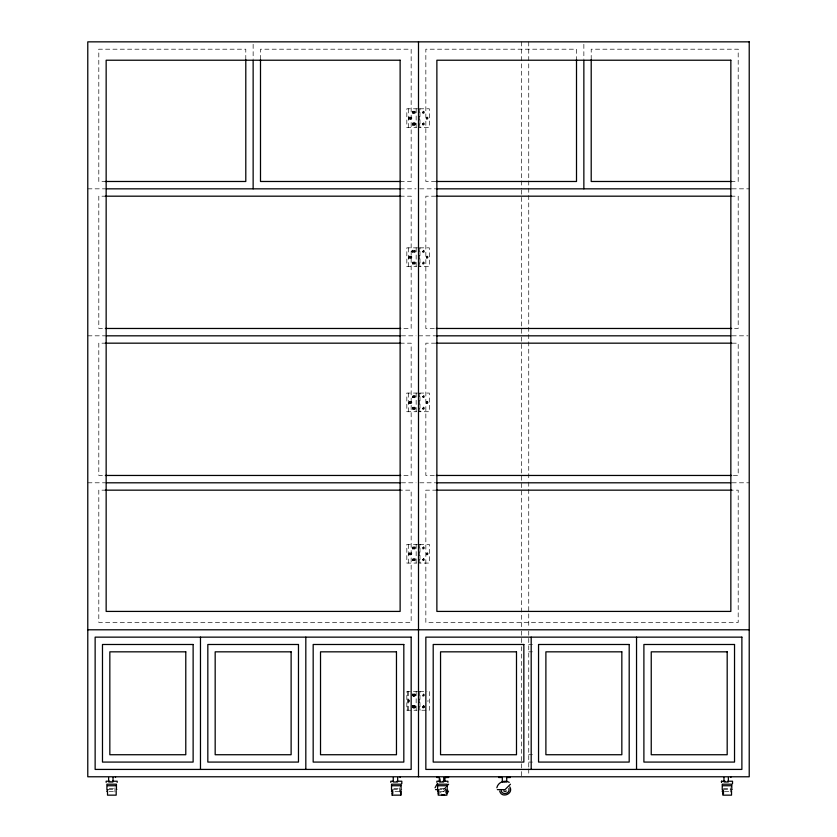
<?xml version="1.0" encoding="UTF-8"?>
<svg xmlns="http://www.w3.org/2000/svg" width="837" height="837" viewBox="0 0 837 837"><rect width="100%" height="100%" fill="white"/><g stroke="black" fill="none" stroke-linecap="round" stroke-linejoin="round"><path stroke-width="0.63" stroke-dasharray="4.18 3.14" d="M416.156 710.236L416.156 691.571M416.156 563.071L416.156 544.395M416.156 411.731L416.156 393.066M416.156 266.511L416.156 247.846M416.156 127.454L416.156 108.789M429.308 691.571L429.308 710.236L419.515 710.236M409.052 118.415C410.13 118.854 408.362 116.908 408.99 118.341M409.356 118.551L410.831 118.959L411.134 118.226M410.915 117.755L409.67 118.069M412.683 123.75C414.315 125.592 410.758 123.478 413.112 123.782M414.053 111.959L414.577 112.692M414.21 111.949C415.142 112.106 414.995 112.367 413.028 111.991M413.332 123.981C416.167 125.205 413.865 122.265 413.101 124.378M412.432 112.378L414.639 112.65M414.001 123.688L414.179 124.253M409.492 257.367C410.685 258.162 411.312 256.363 411.04 257.493M422.842 123.75L423.376 123.165L423.689 123.97M423.637 124.106C423.334 122.38 422.193 125.634 423.668 123.834M412.882 250.901L412.651 251.749M412.735 250.995C413.656 253.308 410.841 250.284 413.991 251.215C414.943 249.928 414.964 252.722 414.116 251.55A1.161 1.161 0 0 0 412.379 250.305A1.161 1.161 0 0 0 412.222 252.303A1.161 1.161 0 0 0 414.033 251.445L413.028 251.78L413.164 251.006M413.227 262.745C410.821 262.515 414.378 264.785 412.589 262.692M414.001 251.644C416.041 251.853 413.258 250.064 414.2 251.665M413.007 263.435C416.01 263.76 413.614 262.159 414.66 262.881M412.526 262.745L413.101 263.425L412.746 262.598M427.341 118.059L427.027 117.326L426.703 117.902M409.293 402.869L410.339 402.555L410.831 403.225L411.501 402.283L410.559 401.614L410.381 402.273L408.414 402.283L409.084 403.225L409.22 401.969M423.009 251.738L423.532 250.995L422.842 251.571M423.103 250.985C424.893 251.016 421.733 252.565 423.376 250.912M410.402 402.074L410.297 402.649M422.811 263.184C423.951 264.105 423.051 261.646 422.926 263.174C421.806 263.467 424.851 261.761 423.03 263.582M413.007 396.979C416.146 397.156 413.677 395.943 414.346 397.031M414.692 396.288L412.882 396.121M426.452 257.105C428.052 258.214 426.232 256.153 426.504 256.959M413.907 408.33L414.21 407.452L414.807 408.257M412.526 408.55L414.482 409.063L414.66 408.404M408.874 553.466C408.78 555.454 408.864 552.022 409.45 554.146M422.79 396.571C424.631 396.351 422.015 396.686 423.407 396.299M409.356 554.157C411.982 554.157 411.208 553.299 409.45 553.362M409.607 553.979L409.513 553.403M410.548 553.393L410.465 554.146M412.432 547.827C413.541 548.967 415.476 547.534 414.692 548.204M413.321 547.827L412.066 548.047L413.007 548.716L412.746 547.105L412.442 548.047M412.882 559.137L412.526 559.88M412.735 559.231C414.085 561.585 410.946 558.76 413.237 559.451C415.246 558.3 414.441 561.229 414.346 559.137M427.184 402.754C425.897 402.869 426.922 400.902 427.351 402.409M414.21 547.503L414.482 547.471M426.744 402.723L427.027 403.214L427.33 402.273M414.21 559.995C414.42 558.143 415.497 560.612 412.882 560.047M408.77 700.841L409.115 701.511A1.172 1.172 0 0 1 409.042 700.36L408.77 701.301M423.658 548.057C423.689 546.425 421.879 549.093 423.689 547.9M423.396 560.005C424.171 558.269 422.015 560.78 423.627 559.357M412.526 694.794L413.007 695.892L412.882 694.626M412.066 695.212C413.823 694.218 415.748 695.966 413.624 694.637M413.321 695.16C413.719 693.329 414.66 696.3 414.786 695.212M413.541 694.94C413.468 694.166 414.357 696.708 412.955 694.637M412.066 706.627C413.855 705.643 412.003 707.767 413.101 707.15C414.127 706.282 412.024 705.675 412.317 706.962C413.74 707.893 413.635 704.806 414.807 706.763M413.97 695.537L414.545 695.306M413.112 706.962C416.01 708.123 413.509 705.193 414.273 707.045C415.382 705.099 413.928 708.165 413.321 706.679M426.608 553.403C427.529 555.329 426.797 551.625 426.975 554.188M413.468 706.763C413.666 705.099 414.106 708.269 413.593 707.014M414.482 695.484L412.066 694.94M412.955 706.616C415.236 706.836 414.713 707.223 413.342 706.595M423.009 706.554C422.382 708.332 424.38 705.455 422.842 706.972M423.083 707.066L423.376 707.558L423.47 706.951M413.101 112.692L412.882 111.844M423.794 112.493C421.858 111.52 424.359 113.518 423.459 111.896M426.452 118.059C428.492 117.4 425.29 119.074 427.456 117.933M413.3 263.184L413.991 262.891M423.794 251.55C422.612 249.112 422.748 253.527 423.668 251.205M427.456 257.388C426.284 254.971 426.368 259.355 427.33 257.053M408.77 402.346L408.99 402.817M413.164 396.225C411.825 398.15 414.231 395.043 412.421 396.958M412.484 408.027C413.604 411.051 412.066 405.495 412.683 408.487M423.679 408.32L422.79 408.32M423.794 408.446C421.785 406.05 423.396 410.904 423.512 408.079M412.746 547.471L414.639 548.256M413.164 559.932L413.269 559.367M423.794 559.786C422.633 557.358 422.716 561.742 423.668 559.451M413.436 695.285L412.285 695.076L413.405 694.93M413.959 695.306L415.152 694.94L412.955 695.202M413.237 706.616L412.432 706.836L413.248 707.045M414.127 706.365L413.624 707.15M423.794 695.275C421.817 693.643 424.024 696.823 423.396 694.647M423.083 706.438C422.8 705.821 424.505 706.92 423.459 707.139M411.113 118.299L410.611 117.703M422.811 112.137L423.103 111.488L423.407 112.022M427.299 257.325L427.163 257.022M427.288 402.639C428.732 402.053 425.029 401.927 426.661 402.607M411.082 553.979L410.915 553.362M414.169 695.202L414.482 694.271L414.618 695.254M423.512 695.244C422.183 695.892 423.574 694.03 423.679 694.992M409.607 118.373L408.874 118.435L409.084 117.714M408.77 256.823C409.931 259.261 408.895 255.494 409.565 256.907M412.421 407.881C413.698 410.36 412.421 406.332 413.3 408.1M413.332 548.287C412.829 545.588 411.982 549.993 413.279 547.775M413.269 559.817L412.746 559.995M414.001 694.794L412.955 694.93M412.651 111.907C412.777 114.104 412.746 110.746 412.515 112.44M423.041 112.064C421.586 111.844 424.338 113.487 423.009 112.681M422.894 262.734L423.637 263.163M410.977 402.764L410.831 402.063M414.692 408.55L414.053 408.602M443.223 789.636L446.058 786.801M445.232 793.11L446.058 792.472M410.465 117.755L410.256 118.279M426.629 117.965C425.552 118.781 428.68 118.519 426.765 117.703M423.459 124.368L422.894 124.263M410.957 553.927C408.466 553.916 412.787 552.713 410.486 554.314M422.947 547.555L423.658 547.743M423.459 548.287L422.842 548.13M414.053 694.731L414.744 694.856M414.001 124.274L414.577 124.378M410.35 402.712L410.915 402.817M423.585 407.954L422.842 408.477M414.189 111.876L414.346 112.754M414.493 123.625L414.744 123.761M408.864 257.064C410.36 256.54 408.289 258.078 408.864 257.336M414.189 262.609L414.503 263.456L413.959 263.257M412.515 396.435C414.022 395.901 411.95 397.491 412.515 396.717M426.744 401.99L426.891 402.859M426.671 554.136L426.085 553.885L426.588 553.592M422.884 559.44C421.974 560.633 423.648 558.122 423.386 559.273M426.493 118.007L426.818 118.582M422.831 396.435C422.329 397.073 424.275 397.125 423.585 396.278M410.611 401.98L410.695 402.869M423.156 547.45L423.24 548.35M423.156 694.626L423.156 695.516M417.632 108.789L406.824 108.789L406.824 127.454L416.47 127.454M419.557 108.789L429.308 108.789L429.308 127.454L419.515 127.454M419.515 112.44L419.965 108.789L419.975 127.454L419.557 123.813M419.557 116.228L419.557 120.026M106.153 181.483L98.808 181.483L98.808 49.195L245.796 49.195L245.796 58.998M400.128 181.483L411.155 181.483L411.155 49.195L260.495 49.195L260.495 60.222M435.648 181.483L425.845 181.483L425.845 49.195L576.505 49.195L576.505 60.222M730.847 181.483L738.192 181.483L738.192 49.195L591.204 49.195L591.204 60.222M87.78 188.838L104.928 188.838M400.128 188.838L416.052 188.838M419.724 188.838L435.648 188.838M732.072 188.838L749.22 188.838M106.153 196.182L98.808 196.182L98.808 328.47L106.153 328.47M400.128 196.182L411.155 196.182L411.155 328.47L401.352 328.47M435.648 196.182L425.845 196.182L425.845 328.47L436.872 328.47M730.847 196.182L738.192 196.182L738.192 328.47L730.847 328.47M417.632 247.846L406.824 247.846L406.824 266.511L416.47 266.511M419.557 247.846L429.308 247.846L429.308 266.511L419.515 266.511M419.515 251.487L419.965 247.846L419.975 266.511L419.557 262.87M419.557 255.285L419.557 259.072M410.841 256.771L410.402 257.545M409.45 257.001L410.559 256.394L410.894 256.969M87.78 335.825L104.928 335.825M401.352 335.825L416.052 335.825M418.5 335.825L435.648 335.825M732.072 335.825L747.996 335.825M106.153 343.17L98.808 343.17L98.808 475.458L106.153 475.458M400.128 343.17L411.155 343.17L411.155 475.458L400.128 475.458M435.648 343.17L425.845 343.17L425.845 475.458L436.872 475.458M732.072 343.17L738.192 343.17L738.192 475.458L730.847 475.458M417.632 393.066L406.824 393.066L406.824 411.731L416.47 411.731M419.557 393.066L429.308 393.066L429.308 411.731L419.515 411.731M419.515 396.707L419.965 393.066L419.975 411.731L419.557 408.09M412.651 396.968L413.332 396.581M419.557 400.504L419.557 404.292M87.78 482.803L104.928 482.803M401.352 482.803L416.052 482.803M419.724 482.803L435.648 482.803M732.072 482.803L749.22 482.803M106.153 490.158L98.808 490.158L98.808 622.446L411.155 622.446L411.155 490.158L400.128 490.158M436.872 490.158L425.845 490.158L425.845 622.446L738.192 622.446L738.192 490.158L732.072 490.158M417.632 544.395L406.824 544.395L406.824 563.071L416.47 563.071M419.557 544.395L429.308 544.395L429.308 563.071L419.515 563.071M419.515 548.047L419.975 544.395L419.975 563.071L419.557 559.419M419.557 551.834L419.557 555.632M528.743 644.49L532.416 644.49M528.743 651.835L532.416 651.835M417.632 691.571L406.824 691.571L406.824 710.236L417.025 710.236M419.557 691.571L426.975 691.571M419.515 695.212L419.965 691.571L419.975 710.236L419.557 706.595M419.557 699.01L419.557 702.798M408.864 701.061L409.084 700.517L408.927 701.27M412.955 706.888L414.053 707.108M528.743 754.733L532.416 754.733M528.743 762.078L532.416 762.078M109.27 788.318L114.941 788.318M393.903 788.318L399.573 788.318M439.99 788.318L445.661 788.318M723.482 788.318L730.293 788.318M108.601 789.636L117.18 789.636M393.233 789.636L401.812 789.636M437.866 789.636L447.9 789.636M723.43 789.636L732.521 789.636M109.187 791.509L114.941 791.509M394.97 791.509L399.573 791.509M439.906 791.509L445.661 791.509M724.528 791.509L730.293 791.509M423.156 124.42L423.24 123.52M414.273 124.431L414.346 123.531M423.156 251.791L423.24 250.891M414.273 251.801L414.346 250.901M427.048 256.76L426.608 257.534M423.376 262.672L423.24 263.477M423.156 397.01L423.24 396.11M414.273 408.697L414.346 407.807M410.611 554.199L410.695 553.299M423.156 560.026L423.24 559.126M423.396 706.323L423.24 707.202M423.083 408.676L423.24 407.797M426.661 553.948L426.891 553.288M414.503 694.658L414.346 695.537M423.009 695.463L422.842 695.296M440.398 792.472L441.225 793.11M444.552 788.318C446.937 790.85 441.455 793.12 441.35 789.636M423.794 396.361C421.44 395.629 424.024 397.899 423.668 396.696M413.928 408.414L413.028 407.943M427.456 553.539C425.091 552.807 427.686 555.077 427.33 553.885M423.794 547.701C421.492 546.812 423.972 549.375 423.668 548.036M423.794 706.543C421.44 705.811 424.024 708.081 423.668 706.888M730.282 787.826L730.282 793.643M583.86 44.298L583.86 58.998M528.743 41.85L528.743 186.923M528.743 188.179L528.743 333.21M528.743 334.518L528.743 480.846M528.743 482.112L528.743 627.175M528.743 631.088L528.743 768.136M528.743 768.973L528.743 775.481M521.388 41.85L521.388 188.838M521.388 190.062L521.388 335.825M521.388 337.049L521.388 629.79M521.388 631.088L521.388 645.4M521.388 646.698L521.388 770.27M521.388 771.578L521.388 776.778M445.661 787.826L445.661 793.11M440.513 778.63L440.513 781.999M414.346 547.461L414.346 548.361M408.299 108.789L408.299 127.454M408.299 247.846L408.299 266.511M408.299 393.066L408.299 411.731M408.299 544.395L408.299 563.071M408.299 691.571L408.299 710.236M407.692 691.571L407.692 710.236M399.573 787.826L399.563 793.643M253.14 44.298L253.14 58.998M114.941 787.826L114.941 793.643M409.084 702.076A1.161 1.161 0 0 1 409.136 699.774M412.222 694.124A1.161 1.161 0 0 1 413.74 694.312A1.161 1.161 0 0 1 413.74 695.85A1.161 1.161 0 0 1 412.222 696.028M412.222 705.811A1.161 1.161 0 0 1 413.74 705.989A1.161 1.161 0 0 1 413.74 707.527A1.161 1.161 0 0 1 412.222 707.715M412.317 705.727A1.172 1.172 0 0 1 414.074 706.731A1.172 1.172 0 0 1 412.317 707.746M427.916 700.381A1.161 1.161 0 0 1 427.853 701.563M408.634 118.048C409.481 120.235 410.371 116.301 408.634 118.048M410.109 118.048C410.967 120.235 411.794 116.291 410.109 118.048M412.296 112.2C413.216 114.397 413.907 110.453 412.296 112.2M412.296 123.876C413.133 126.063 414.012 122.171 412.296 123.876M413.771 112.2C414.65 114.376 415.424 110.484 413.771 112.2M413.771 123.876C414.618 126.084 415.487 122.129 413.771 123.876M410.109 257.095C410.998 259.271 411.762 255.39 410.109 257.095M422.654 123.866C423.564 126.052 424.265 122.139 422.654 123.866M412.296 251.246C413.164 253.444 413.97 249.52 412.296 251.246M412.296 262.933C413.007 265.078 414.148 261.385 412.317 262.828M413.771 251.246C414.681 253.444 415.393 249.52 413.771 251.246M413.771 262.933C414.493 265.088 415.591 261.353 413.792 262.828M408.634 402.315C409.345 404.47 410.496 400.756 408.665 402.22M410.109 402.315C410.841 404.47 411.94 400.745 410.13 402.22M413.771 396.476C414.618 398.674 415.455 394.719 413.771 396.476M413.771 408.153C414.65 410.339 415.424 406.437 413.771 408.153M408.634 553.655C409.345 555.799 410.496 552.085 408.665 553.55M412.296 559.493C413.164 561.679 413.97 557.756 412.296 559.493M426.315 402.304C427.152 404.501 428.042 400.578 426.315 402.304M413.771 547.806C414.65 549.993 415.424 546.09 413.771 547.806M413.771 559.493C414.681 561.679 415.393 557.756 413.771 559.493M408.561 554.711A1.161 1.161 0 0 0 410.371 553.843A1.161 1.161 0 0 0 408.728 552.713A1.161 1.161 0 0 0 408.561 554.711M412.317 548.915A1.172 1.172 0 0 0 414.074 547.9A1.172 1.172 0 0 0 412.317 546.885A1.172 1.172 0 0 0 412.317 548.915M412.317 560.581A1.172 1.172 0 0 0 414.074 559.566A1.172 1.172 0 0 0 412.317 558.561A1.172 1.172 0 0 0 412.317 560.581M408.561 403.371A1.161 1.161 0 0 0 410.371 402.513A1.161 1.161 0 0 0 408.728 401.373A1.161 1.161 0 0 0 408.561 403.371M412.317 397.575A1.172 1.172 0 0 0 414.074 396.571A1.172 1.172 0 0 0 412.317 395.556A1.172 1.172 0 0 0 412.317 397.575M412.317 409.241A1.172 1.172 0 0 0 414.074 408.236A1.172 1.172 0 0 0 412.317 407.221A1.172 1.172 0 0 0 412.317 409.241M408.561 258.152A1.161 1.161 0 0 0 410.371 257.294A1.161 1.161 0 0 0 408.728 256.153A1.161 1.161 0 0 0 408.561 258.152M412.317 264.021A1.172 1.172 0 0 0 414.074 263.006A1.172 1.172 0 0 0 412.317 262.002A1.172 1.172 0 0 0 412.317 264.021M408.561 119.095A1.161 1.161 0 0 0 410.371 118.237A1.161 1.161 0 0 0 408.728 117.096A1.161 1.161 0 0 0 408.561 119.095M412.317 113.298A1.172 1.172 0 0 0 414.074 112.294A1.172 1.172 0 0 0 412.317 111.279A1.172 1.172 0 0 0 412.317 113.298M412.222 124.933A1.161 1.161 0 0 0 414.033 124.075A1.161 1.161 0 0 0 412.379 122.934A1.161 1.161 0 0 0 412.222 124.933M412.317 124.964A1.172 1.172 0 0 0 414.074 123.96A1.172 1.172 0 0 0 412.317 122.945A1.172 1.172 0 0 0 412.317 124.964M413.101 696.018A1.161 1.161 0 0 0 414.911 695.16A1.161 1.161 0 0 0 413.269 694.019A1.161 1.161 0 0 0 413.101 696.018M413.101 707.704A1.161 1.161 0 0 0 414.911 706.846A1.161 1.161 0 0 0 413.269 705.706A1.161 1.161 0 0 0 413.101 707.704M412.944 707.558A1.172 1.172 0 0 0 414.901 707.035A1.172 1.172 0 0 0 413.468 705.612A1.172 1.172 0 0 0 412.944 707.558M410.036 119.095A1.161 1.161 0 0 0 411.846 118.237A1.161 1.161 0 0 0 410.193 117.096A1.161 1.161 0 0 0 410.036 119.095M413.687 113.257A1.161 1.161 0 0 0 415.508 112.399A1.161 1.161 0 0 0 413.855 111.258A1.161 1.161 0 0 0 413.687 113.257M413.687 124.933A1.161 1.161 0 0 0 415.508 124.075A1.161 1.161 0 0 0 413.855 122.934A1.161 1.161 0 0 0 413.687 124.933M413.792 124.964A1.172 1.172 0 0 0 415.539 123.96A1.172 1.172 0 0 0 413.792 122.945A1.172 1.172 0 0 0 413.792 124.964M410.036 258.152A1.161 1.161 0 0 0 411.846 257.294A1.161 1.161 0 0 0 410.193 256.153A1.161 1.161 0 0 0 410.036 258.152M413.687 252.303A1.161 1.161 0 0 0 415.508 251.445A1.161 1.161 0 0 0 413.855 250.305A1.161 1.161 0 0 0 413.687 252.303M413.792 264.021A1.172 1.172 0 0 0 415.539 263.006A1.172 1.172 0 0 0 413.792 262.002A1.172 1.172 0 0 0 413.792 264.021M410.036 403.371A1.161 1.161 0 0 0 411.846 402.513A1.161 1.161 0 0 0 410.193 401.373A1.161 1.161 0 0 0 410.036 403.371M413.792 397.575A1.172 1.172 0 0 0 415.539 396.571A1.172 1.172 0 0 0 413.792 395.556A1.172 1.172 0 0 0 413.792 397.575M413.792 409.241A1.172 1.172 0 0 0 415.539 408.236A1.172 1.172 0 0 0 413.792 407.221A1.172 1.172 0 0 0 413.792 409.241M410.036 554.711A1.161 1.161 0 0 0 411.846 553.843A1.161 1.161 0 0 0 410.193 552.713A1.161 1.161 0 0 0 410.036 554.711M413.792 548.915A1.172 1.172 0 0 0 415.539 547.9A1.172 1.172 0 0 0 413.792 546.885A1.172 1.172 0 0 0 413.792 548.915M413.792 560.581A1.172 1.172 0 0 0 415.539 559.566A1.172 1.172 0 0 0 413.792 558.561A1.172 1.172 0 0 0 413.792 560.581M426.315 403.413A1.161 1.161 0 0 0 428.052 402.409A1.161 1.161 0 0 0 426.315 401.404A1.161 1.161 0 0 0 426.315 403.413M422.664 397.565A1.161 1.161 0 0 0 424.39 396.571A1.161 1.161 0 0 0 422.664 395.566A1.161 1.161 0 0 0 422.664 397.565M422.664 409.251A1.161 1.161 0 0 0 424.39 408.247A1.161 1.161 0 0 0 422.664 407.242A1.161 1.161 0 0 0 422.664 409.251M426.315 119.136A1.161 1.161 0 0 0 428.052 118.132A1.161 1.161 0 0 0 426.315 117.138A1.161 1.161 0 0 0 426.315 119.136M422.664 113.298A1.161 1.161 0 0 0 424.39 112.294A1.161 1.161 0 0 0 422.664 111.29A1.161 1.161 0 0 0 422.664 113.298M422.664 124.975A1.161 1.161 0 0 0 424.39 123.97A1.161 1.161 0 0 0 422.664 122.966A1.161 1.161 0 0 0 422.664 124.975M426.315 554.743A1.161 1.161 0 0 0 428.052 553.749A1.161 1.161 0 0 0 426.315 552.744A1.161 1.161 0 0 0 426.315 554.743M422.664 548.905A1.161 1.161 0 0 0 424.39 547.9A1.161 1.161 0 0 0 422.664 546.896A1.161 1.161 0 0 0 422.664 548.905M422.664 560.581A1.161 1.161 0 0 0 424.39 559.576A1.161 1.161 0 0 0 422.664 558.582A1.161 1.161 0 0 0 422.664 560.581M426.315 258.194A1.161 1.161 0 0 0 428.052 257.189A1.161 1.161 0 0 0 426.315 256.185A1.161 1.161 0 0 0 426.315 258.194M422.664 252.345A1.161 1.161 0 0 0 424.39 251.341A1.161 1.161 0 0 0 422.664 250.347A1.161 1.161 0 0 0 422.664 252.345M422.664 264.032A1.161 1.161 0 0 0 424.39 263.027A1.161 1.161 0 0 0 422.664 262.023A1.161 1.161 0 0 0 422.664 264.032M413.687 696.028A1.161 1.161 0 0 0 415.508 695.17A1.161 1.161 0 0 0 413.855 694.03A1.161 1.161 0 0 0 413.687 696.028M413.687 707.715A1.161 1.161 0 0 0 415.508 706.857A1.161 1.161 0 0 0 413.855 705.717A1.161 1.161 0 0 0 413.687 707.715M413.792 707.746A1.172 1.172 0 0 0 415.539 706.731A1.172 1.172 0 0 0 413.792 705.727A1.172 1.172 0 0 0 413.792 707.746M422.664 696.07A1.161 1.161 0 0 0 424.39 695.066A1.161 1.161 0 0 0 422.664 694.072A1.161 1.161 0 0 0 422.664 696.07M422.664 707.757A1.161 1.161 0 0 0 424.39 706.752A1.172 1.172 0 0 0 422.643 705.727A1.172 1.172 0 0 0 422.643 707.746A1.172 1.172 0 0 0 424.39 706.731A1.161 1.161 0 0 0 422.664 705.748A1.161 1.161 0 0 0 422.664 707.757"/><path stroke-width="1.26" d="M435.062 787.763L437.28 783.683M496.854 787.763C497.879 782.417 504.596 779.529 509.231 782.354M446.696 791.645L447.094 790.672M448.548 791.07L447.125 793.539M447.01 785.849L448.653 784.206M510.455 784.206L505.025 789.636L497.345 789.636M506.343 790.965L505.025 791.509L503.707 790.965M444.656 794.962L441.8 794.962M105.316 181.483L245.796 181.483L245.796 59.573M400.756 181.483L260.495 181.483L260.495 59.573M436.244 181.483L576.505 181.483L576.505 59.573M731.684 181.483L591.204 181.483L591.204 59.573M106.153 188.838L400.128 188.838M436.872 188.838L730.847 188.838M105.336 196.182L400.693 196.182M436.307 196.182L731.664 196.182M105.336 328.47L400.693 328.47M436.307 328.47L731.664 328.47M106.153 335.825L400.128 335.825M436.872 335.825L730.847 335.825M105.336 343.17L400.693 343.17M436.307 343.17L731.664 343.17M105.336 475.458L400.693 475.458M436.307 475.458L731.664 475.458M106.153 482.803L400.128 482.803M436.872 482.803L730.847 482.803M105.336 490.158L400.693 490.158M436.307 490.158L731.664 490.158M87.78 629.79L749.22 629.79M444.709 777.51L448.569 777.51L448.569 776.778M506.511 777.51L510.361 777.51L510.361 776.778M109.835 781.224L106.153 781.224L106.153 782.354M112.284 781.224L117.18 781.224L117.18 782.354M393.244 781.224L390.785 781.224L390.785 782.354M396.905 781.224L401.812 781.224L401.812 783.683M440.544 781.224L436.872 781.224L436.872 782.354M442.993 781.224L447.9 781.224L447.9 782.354M721.515 781.224L721.515 782.354L721.494 781.224L725.177 781.224M727.625 781.224L732.532 781.224L732.532 783.683M108.695 781.999L112.953 781.999M393.317 781.999L397.575 781.999M439.415 781.999L443.673 781.999M504.523 781.999L502.315 781.999L502.315 777.51L498.674 777.51L498.674 776.778M505.088 781.999L506.72 781.999L506.72 777.51M724.036 781.999L728.295 781.999M107.513 785.744L116.186 785.744M392.145 785.744L400.818 785.744M438.232 785.744L446.906 785.744M722.854 785.744L731.528 785.744M108.14 789.636L106.895 789.636L106.895 784.206L116.448 784.206L116.448 789.636M392.155 789.636L391.517 789.636L391.517 784.206L401.069 784.206L401.08 789.636M435.543 789.636L438.232 789.636M447.167 789.636L447.167 784.206L437.605 784.206L437.605 789.636M722.875 789.636L722.237 789.636L722.237 784.206L731.789 784.206L731.8 789.636M392.145 793.643L392.773 793.643L392.762 790.672M438.232 793.643L438.86 793.643L438.86 790.672M722.854 793.643L723.492 793.643L723.482 790.672M392.145 795.15L400.829 795.15L400.829 790.672L400.818 795.15M509.796 786.885C513.991 793.758 501.604 798.885 499.699 791.07M501.154 790.672C502.305 795.694 510.413 793.518 508.896 788.6M437.897 791.07L438.452 792.398M731.538 790.672L731.528 795.15L722.854 795.15L722.854 790.672M730.837 776.778L730.847 777.51M728.378 777.51L728.368 780.879M723.974 777.51L723.963 780.879M722.247 790.965L722.247 791.509M636.538 637.145L636.538 769.423M583.86 60.222L583.86 188.838M531.192 637.145L531.192 769.423M446.906 790.672L446.906 795.15L438.232 795.15L438.232 790.672M446.205 776.778L446.205 777.51M444.928 777.51L444.928 780.879M443.746 777.51L443.746 780.879M439.331 780.879L439.331 777.51L436.872 777.51L436.872 776.778M437.605 790.965L437.605 791.509M418.5 41.85L418.5 776.778M400.128 776.778L400.128 777.51M397.669 777.51L397.659 780.879M393.254 777.51L393.244 780.879M392.145 790.672L392.155 795.15M391.517 790.965L391.528 791.509M305.819 637.145L305.819 769.423M253.14 60.222L253.14 188.838M200.472 637.145L200.472 769.423M116.186 790.672L116.186 795.15L107.513 795.15L107.513 790.672M115.485 776.778L115.485 777.51M113.026 777.51L113.026 780.879M108.622 777.51L108.622 780.879M106.895 790.965L106.895 791.509M749.22 41.85L87.78 41.85L87.78 776.778L749.22 776.778L749.22 41.85M400.128 60.222L106.153 60.222L106.153 611.418L400.128 611.418L400.128 60.222M730.847 60.222L436.872 60.222L436.872 611.418L730.847 611.418L730.847 60.222M411.166 637.145L95.136 637.145L95.136 769.423L411.166 769.423L411.166 637.145M741.885 637.145L425.845 637.145L425.845 769.423L741.885 769.423L741.885 637.145M193.127 644.49L102.48 644.49L102.48 762.078L193.127 762.078L193.127 644.49M298.474 644.49L207.827 644.49L207.827 762.078L298.474 762.078L298.474 644.49M403.821 644.49L313.174 644.49L313.174 762.078L403.821 762.078L403.821 644.49M523.847 644.49L433.2 644.49L433.2 762.078L523.847 762.078L523.847 644.49M629.194 644.49L538.547 644.49L538.547 762.078L629.194 762.078L629.194 644.49M734.53 644.49L643.894 644.49L643.894 762.078L734.53 762.078L734.53 644.49M185.783 651.835L109.835 651.835L109.835 754.733L185.783 754.733L185.783 651.835M291.119 651.835L215.172 651.835L215.172 754.733L291.119 754.733L291.119 651.835M396.466 651.835L320.519 651.835L320.519 754.733L396.466 754.733L396.466 651.835M516.492 651.835L440.544 651.835L440.544 754.733L516.492 754.733L516.492 651.835M621.839 651.835L545.891 651.835L545.891 754.733L621.839 754.733L621.839 651.835M727.186 651.835L651.238 651.835L651.238 754.733L727.186 754.733L727.186 651.835"/></g></svg>
